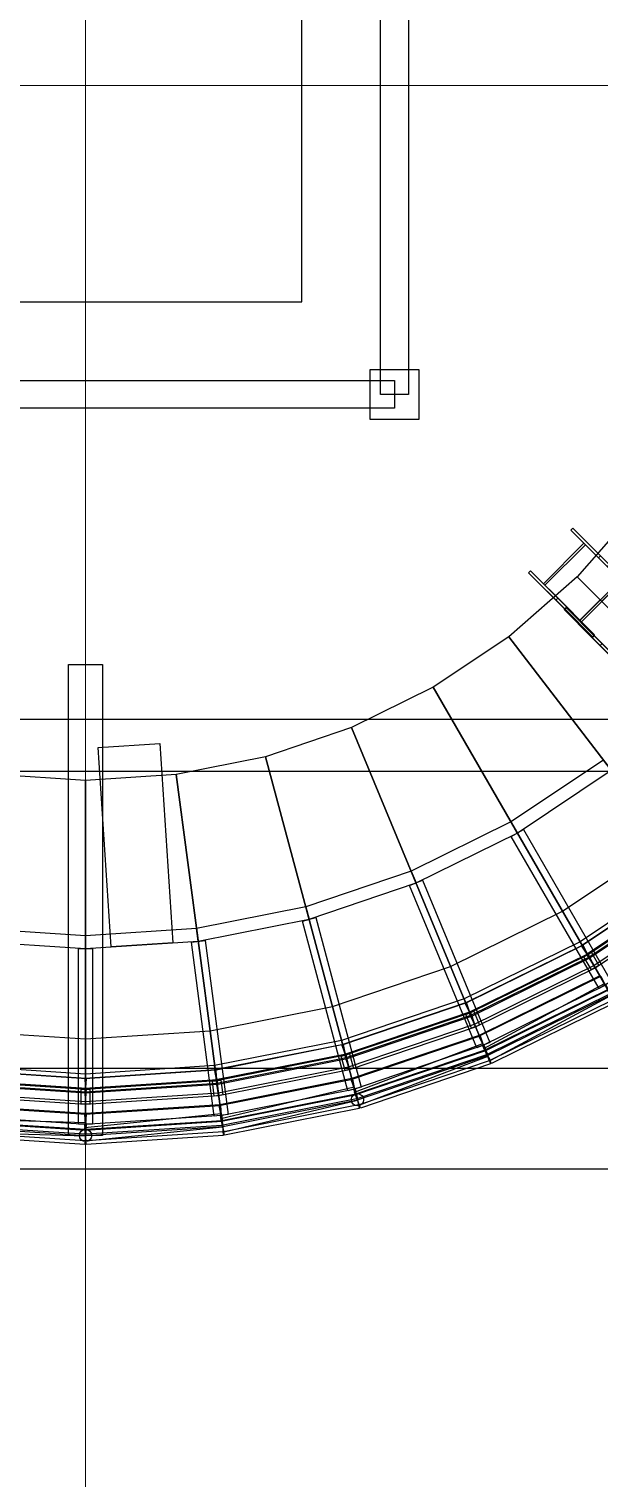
# Model space of a CAD drawing. Header units: millimetres. Extents: x -52000 to 48850, y -48850 to 51750.
# Drawn here: x -366 to 3324, y -9019 to 367 of the extents above; entities that cross this region are included whole.
import ezdxf

# ---------------------------------------------------------------- set-up
doc = ezdxf.new("R2010")
doc.units = ezdxf.units.MM
for name, color, linetype, lineweight in [('D-BMK-AXIS', 7, 'Continuous', 13), ('D-STR-CORE', 7, 'Continuous', 25), ('D-STR-DECK', 7, 'Continuous', 25), ('D-STR-STRC', 7, 'Continuous', 25)]:
    doc.layers.add(name, color=color, linetype=linetype, lineweight=lineweight)

msp = doc.modelspace()

# ---------------------------------------------------------------- linework, layer by layer
at = {"layer": 'D-BMK-AXIS'}
for p, q in [((0, -48000), (0, 48000)), ((-52000, 0), (43500, 0))]:
    msp.add_line(p, q, dxfattribs=at)
at = {"layer": 'D-STR-CORE'}
for points in [[(1910, -2000), (1910, 2000), (2090, 2000), (2090, -2000)], [(1910, -2000), (1910, 2000), (2090, 2000), (2090, -2000)], [(1910, -2000), (1910, 2000), (2090, 2000), (2090, -2000)], [(1910, -2000), (1910, 2000), (2090, 2000), (2090, -2000)], [(1910, -2000), (1910, 2000), (2090, 2000), (2090, -2000)], [(1910, -2000), (1910, 2000), (2090, 2000), (2090, -2000)], [(1910, -2000), (1910, 2000), (2090, 2000), (2090, -2000)], [(1910, -2000), (1910, 2000), (2090, 2000), (2090, -2000)], [(1910, -2000), (1910, 2000), (2090, 2000), (2090, -2000)], [(1910, -2000), (1910, 2000), (2090, 2000), (2090, -2000)], [(1910, -2000), (1910, 2000), (2090, 2000), (2090, -2000)], [(-1400, -1400), (1400, -1400), (1400, 1400), (-1400, 1400)], [(-1400, -1400), (1400, -1400), (1400, 1400), (-1400, 1400)], [(1840, -2160), (2160, -2160), (2160, -1840), (1840, -1840)], [(-2000, -1910), (2000, -1910), (2000, -2090), (-2000, -2090)], [(-2000, -1910), (2000, -1910), (2000, -2090), (-2000, -2090)], [(-2000, -1910), (2000, -1910), (2000, -2090), (-2000, -2090)], [(-2000, -1910), (2000, -1910), (2000, -2090), (-2000, -2090)], [(-2000, -1910), (2000, -1910), (2000, -2090), (-2000, -2090)], [(-2000, -1910), (2000, -1910), (2000, -2090), (-2000, -2090)], [(-2000, -1910), (2000, -1910), (2000, -2090), (-2000, -2090)], [(-2000, -1910), (2000, -1910), (2000, -2090), (-2000, -2090)], [(-2000, -1910), (2000, -1910), (2000, -2090), (-2000, -2090)], [(-2000, -1910), (2000, -1910), (2000, -2090), (-2000, -2090)], [(-2000, -1910), (2000, -1910), (2000, -2090), (-2000, -2090)]]:
    msp.add_lwpolyline(points, close=True, dxfattribs=at)
at = {"layer": 'D-STR-DECK'}
for points in [[(-882.4, -6702.2), (0, -6760), (882.4, -6702.2), (1749.6, -6529.7), (2586.9, -6245.4), (3380, -5854.3), (4115.2, -5363.1), (4780, -4780), (5363.1, -4115.2), (5854.3, -3380), (6245.4, -2586.9), (6529.7, -1749.6), (6702.2, -882.4), (6760, 0), (6702.2, 882.4)], [(-806, -6122.2), (0, -6175), (806, -6122.2), (1598.2, -5964.6), (2363.1, -5705), (3087.5, -5347.7), (3759.1, -4899), (4366.4, -4366.4), (4899, -3759.1), (5347.7, -3087.5), (5705, -2363.1), (5964.6, -1598.2), (6122.2, -806), (6175, 0), (6122.2, 806)]]:
    msp.add_lwpolyline(points, dxfattribs=at)
for points in [[(3182, -3182), (4808.3, -4808.3), (5394.8, -4139.6), (3570.1, -2739.4)], [(2739.4, -3570.1), (4139.6, -5394.8), (4808.3, -4808.3), (3182, -3182)], [(2250, -3897.1), (3400, -5889), (4139.6, -5394.8), (2739.4, -3570.1)], [(110, -3749), (110, -6800), (-110, -6800), (-110, -3749)], [(1722.1, -4157.5), (2602.2, -6282.4), (3400, -5889), (2250, -3897.1)], [(-4273.5, -4103.5), (4273.5, -4103.5), (4273.5, -4443.5), (-4273.5, -4443.5)], [(1164.7, -4346.7), (1760, -6568.3), (2602.2, -6282.4), (1722.1, -4157.5)], [(479.7, -4260.4), (564.4, -5553), (165.2, -5579.2), (80.5, -4286.5)], [(587.4, -4461.5), (887.6, -6741.8), (1760, -6568.3), (1164.7, -4346.7)], [(2795, -4841.1), (3403, -4434.8), (3351.9, -4368.3), (2753.1, -4768.5)], [(-587.4, -4461.5), (-887.6, -6741.8), (0, -6800), (0, -4500)], [(0, -4500), (0, -6800), (887.6, -6741.8), (587.4, -4461.5)], [(2139.2, -5164.5), (2795, -4841.1), (2753.1, -4768.5), (2107.1, -5087)], [(2834, -4818.6), (3402.7, -5803.7), (3324.8, -5848.7), (2756, -4863.6)], [(1446.8, -5399.5), (2139.2, -5164.5), (2107.1, -5087), (1425.1, -5318.5)], [(2180.8, -5147.3), (2616.1, -6198.2), (2532.9, -6232.6), (2097.6, -5181.7)], [(3250, -5629.2), (3956.9, -5156.8), (3897.6, -5079.4), (3201.3, -5544.7)], [(3250, -5629.2), (3956.9, -5156.8), (3918.1, -5098.6), (3211.1, -5571)], [(3258.6, -5644.1), (3967.4, -5170.5), (3920.2, -5099.8), (3211.4, -5573.4)], [(3290.1, -5698.7), (4005.8, -5220.5), (3958.6, -5149.8), (3242.9, -5628)], [(3298.8, -5713.6), (4016.3, -5234.1), (3956.1, -5155.6), (3249.3, -5627.9)], [(3298.8, -5713.6), (4016.3, -5234.1), (3956.1, -5155.6), (3249.3, -5627.9)], [(3298.8, -5713.6), (4016.3, -5234.1), (3976.8, -5175.1), (3259.3, -5654.5)], [(729.6, -5542.2), (1446.8, -5399.5), (1425.1, -5318.5), (718.7, -5459)], [(1490.3, -5387.9), (1784.7, -6486.6), (1697.7, -6509.9), (1403.3, -5411.2)], [(-729.6, -5542.2), (0, -5590), (0, -5506.1), (-718.7, -5459)], [(0, -5590), (729.6, -5542.2), (718.7, -5459), (0, -5506.1)], [(774.3, -5536.3), (922.7, -6664.1), (833.5, -6675.8), (685, -5548.1)], [(45, -5590), (45, -6727.5), (-45, -6727.5), (-45, -5590)], [(2487.4, -6005.2), (3250, -5629.2), (3201.3, -5544.7), (2450.1, -5915.1)], [(2494, -6021.1), (3258.6, -5644.1), (3221, -5567.9), (2456.4, -5944.9)], [(2487.4, -6005.2), (3250, -5629.2), (3219, -5566.4), (2456.5, -5942.4)], [(2518.2, -6079.4), (3290.1, -5698.7), (3252.5, -5622.4), (2480.6, -6003.1)], [(2524.8, -6095.3), (3298.8, -5713.6), (3249.3, -5627.9), (2486.9, -6003.9)], [(2524.8, -6095.3), (3298.8, -5713.6), (3249.3, -5627.9), (2486.9, -6003.9)], [(3274.2, -5615.2), (3323, -5699.6), (3274.5, -5727.6), (3225.8, -5643.2)], [(2524.8, -6095.3), (3298.8, -5713.6), (3267.3, -5649.9), (2493.3, -6031.6)], [(2545.8, -6157.1), (3335, -5767.9), (3392.5, -5884.5), (2603.3, -6273.7)], [(2586.9, -6245.4), (3380, -5854.3), (3329.3, -5766.5), (2548.1, -6151.7)], [(2578, -6235.8), (3358.6, -5814.7), (3401.4, -5893.9), (2620.7, -6315.1)], [(2570.6, -6217.2), (3367.5, -5824.2), (3425, -5940.8), (2628.1, -6333.7)], [(2586.8, -6251), (3384.5, -5857.6), (3415.5, -5920.4), (2617.7, -6313.8)], [(2586.8, -6251), (3384.5, -5857.6), (3415.5, -5920.4), (2617.7, -6313.8)], [(1682.3, -6278.5), (2487.4, -6005.2), (2450.1, -5915.1), (1657.1, -6184.3)], [(1686.8, -6295.2), (2494, -6021.1), (2466.7, -5940.6), (1659.5, -6214.7)], [(1682.3, -6278.5), (2487.4, -6005.2), (2464.9, -5938.9), (1659.8, -6212.2)], [(1703.1, -6356.1), (2518.2, -6079.4), (2490.8, -5998.9), (1675.8, -6275.6)], [(1707.6, -6372.7), (2524.8, -6095.3), (2486.9, -6003.9), (1681.9, -6277.1)], [(1707.6, -6372.7), (2524.8, -6095.3), (2486.9, -6003.9), (1681.9, -6277.1)], [(2513.3, -5994.5), (2550.6, -6084.6), (2498.9, -6106), (2461.6, -6015.9)], [(1707.6, -6372.7), (2524.8, -6095.3), (2501.9, -6028), (1684.7, -6305.4)], [(848.4, -6444.4), (1682.3, -6278.5), (1657.1, -6184.3), (835.7, -6347.7)], [(1720.3, -6436.7), (2553.6, -6153.8), (2595.4, -6277), (1762.1, -6559.8)], [(1749.6, -6529.7), (2586.9, -6245.4), (2548.1, -6151.7), (1723.4, -6431.7)], [(850.7, -6461.5), (1686.8, -6295.2), (1670.2, -6211.8), (834.1, -6378.1)], [(848.4, -6444.4), (1682.3, -6278.5), (1668.7, -6209.9), (834.8, -6375.7)], [(858.9, -6524), (1703.1, -6356.1), (1686.5, -6272.7), (842.3, -6440.6)], [(861.1, -6541.1), (1707.6, -6372.7), (1681.9, -6277.1), (848.2, -6442.9)], [(861.1, -6541.1), (1707.6, -6372.7), (1681.9, -6277.1), (848.2, -6442.9)], [(1709.4, -6271.3), (1734.6, -6365.4), (1680.5, -6379.9), (1655.3, -6285.8)], [(1737.1, -6499.5), (2578.5, -6213.9), (2620.3, -6337), (1778.9, -6622.6)], [(1742, -6519), (2570.9, -6203.4), (2603, -6287.5), (1774, -6603.1)], [(1748.7, -6535.2), (2591, -6249.2), (2613.5, -6315.5), (1771.2, -6601.4)], [(1748.7, -6535.2), (2591, -6249.2), (2613.5, -6315.5), (1771.2, -6601.4)], [(-850.7, -6461.5), (0, -6517.2), (5.6, -6432.4), (-845.1, -6376.7)], [(-848.4, -6444.4), (0, -6500), (0, -6402.5), (-835.7, -6347.7)], [(-848.4, -6444.4), (0, -6500), (4.6, -6430.1), (-843.8, -6374.5)], [(0, -6517.2), (850.7, -6461.5), (845.1, -6376.7), (-5.6, -6432.4)], [(0, -6500), (848.4, -6444.4), (843.8, -6374.5), (-4.6, -6430.1)], [(0, -6500), (848.4, -6444.4), (835.7, -6347.7), (0, -6402.5)], [(861.1, -6541.1), (1707.6, -6372.7), (1693.7, -6303), (847.3, -6471.4)], [(-861.1, -6541.1), (0, -6597.5), (0, -6498.5), (-848.2, -6442.9)], [(-861.1, -6541.1), (0, -6597.5), (0, -6498.5), (-848.2, -6442.9)], [(-861.1, -6541.1), (0, -6597.5), (4.6, -6526.6), (-856.5, -6470.2)], [(-858.9, -6524), (0, -6580.3), (5.6, -6495.4), (-853.3, -6439.2)], [(0, -6580.3), (858.9, -6524), (853.3, -6439.2), (-5.6, -6495.4)], [(0, -6597.5), (861.1, -6541.1), (856.5, -6470.2), (-4.6, -6526.6)], [(0, -6597.5), (861.1, -6541.1), (848.2, -6442.9), (0, -6498.5)], [(0, -6597.5), (861.1, -6541.1), (848.2, -6442.9), (0, -6498.5)], [(876.2, -6440.7), (888.9, -6537.4), (833.4, -6544.7), (820.7, -6448)], [(865.4, -6606.2), (1728.5, -6434.5), (1753.9, -6562), (890.8, -6733.7)], [(882.4, -6702.2), (1749.6, -6529.7), (1723.4, -6431.7), (869.1, -6601.6)], [(28, -6500), (28, -6597.5), (-28, -6597.5), (-28, -6500)], [(873.9, -6670.6), (1745.3, -6497.3), (1770.7, -6624.8), (899.3, -6798.1)], [(876.2, -6690.6), (1739.2, -6485.9), (1760, -6573.4), (897, -6778.2)], [(880.7, -6707.5), (1753.1, -6534), (1766.8, -6602.6), (894.4, -6776.2)], [(880.7, -6707.5), (1753.1, -6534), (1766.8, -6602.6), (894.4, -6776.2)], [(-882.4, -6702.2), (0, -6760), (0, -6658.6), (-869.1, -6601.6)], [(-873.9, -6605.1), (4.3, -6662.6), (-4.3, -6792.4), (-882.4, -6734.8)], [(-4.6, -6747.7), (877.8, -6657.4), (886.9, -6746.9), (4.6, -6837.3)], [(-4.3, -6662.6), (873.9, -6605.1), (882.4, -6734.8), (4.3, -6792.4)], [(0, -6760), (882.4, -6702.2), (869.1, -6601.6), (0, -6658.6)], [(-882.3, -6669.5), (4.3, -6727.6), (-4.3, -6857.4), (-890.9, -6799.3)], [(-885.3, -6706.9), (2.3, -6765.1), (-2.3, -6834.9), (-889.9, -6776.8)], [(-885.3, -6706.9), (2.3, -6765.1), (-2.3, -6834.9), (-889.9, -6776.8)], [(-885.3, -6689.4), (1.3, -6715), (-1.3, -6805), (-887.9, -6779.4)], [(-4.3, -6727.6), (882.3, -6669.5), (890.9, -6799.3), (4.3, -6857.4)], [(-2.3, -6765.1), (885.3, -6706.9), (889.9, -6776.8), (2.3, -6834.9)], [(-2.3, -6765.1), (885.3, -6706.9), (889.9, -6776.8), (2.3, -6834.9)]]:
    msp.add_lwpolyline(points, close=True, dxfattribs=at)
for centre in [(1760, -6568.3), (0, -6800)]:
    msp.add_circle(centre, 40, dxfattribs=at)
at = {"layer": 'D-STR-STRC'}
for points in [[(2867.3, -3154.7), (3045.3, -3332.7), (3058, -3319.9), (2974, -3235.9), (3235.9, -2974), (3319.9, -3058), (3332.7, -3045.3), (3154.7, -2867.3), (3142, -2880.1), (3226, -2964.1), (2964.1, -3226), (2880.1, -3142)], [(3391.2, -3103.9), (3378.5, -3116.6), (3142, -2880.1), (3154.7, -2867.3)], [(3378.5, -3116.6), (3462.5, -3200.6), (3226, -2964.1), (3142, -2880.1)], [(3569.2, -3281.8), (3391.2, -3103.9), (3154.7, -2867.3), (3332.7, -3045.3)], [(3462.5, -3200.6), (3200.6, -3462.5), (2964.1, -3226), (3226, -2964.1)], [(3210.5, -3472.4), (3472.4, -3210.5), (3235.9, -2974), (2974, -3235.9)], [(3472.4, -3210.5), (3556.4, -3294.5), (3319.9, -3058), (3235.9, -2974)], [(3556.4, -3294.5), (3569.2, -3281.8), (3332.7, -3045.3), (3319.9, -3058)], [(3116.6, -3378.5), (3103.9, -3391.2), (2867.3, -3154.7), (2880.1, -3142)], [(3103.9, -3391.2), (3281.8, -3569.2), (3045.3, -3332.7), (2867.3, -3154.7)], [(3200.6, -3462.5), (3116.6, -3378.5), (2880.1, -3142), (2964.1, -3226)], [(3097.4, -3392.7), (3280.3, -3575.6), (3293, -3562.9), (3206.5, -3476.4), (3476.4, -3206.5), (3562.9, -3293), (3575.6, -3280.3), (3392.7, -3097.4), (3380, -3110.2), (3466.5, -3196.7), (3196.7, -3466.5), (3110.2, -3380)], [(3103.9, -3391.2), (3281.8, -3569.2), (3294.5, -3556.4), (3210.5, -3472.4), (3472.4, -3210.5), (3556.4, -3294.5), (3569.2, -3281.8), (3391.2, -3103.9), (3378.5, -3116.6), (3462.5, -3200.6), (3200.6, -3462.5), (3116.6, -3378.5)], [(3294.5, -3556.4), (3210.5, -3472.4), (2974, -3235.9), (3058, -3319.9)], [(3700.9, -3431), (3431, -3700.9), (3196.7, -3466.5), (3466.5, -3196.7)], [(3440.9, -3710.8), (3710.8, -3440.9), (3476.4, -3206.5), (3206.5, -3476.4)], [(3281.8, -3569.2), (3294.5, -3556.4), (3058, -3319.9), (3045.3, -3332.7)], [(3344.5, -3614.4), (3331.8, -3627.1), (3097.4, -3392.7), (3110.2, -3380)], [(3331.8, -3627.1), (3514.7, -3810), (3280.3, -3575.6), (3097.4, -3392.7)], [(3431, -3700.9), (3344.5, -3614.4), (3110.2, -3380), (3196.7, -3466.5)], [(3527.4, -3797.3), (3440.9, -3710.8), (3206.5, -3476.4), (3293, -3562.9)], [(3514.7, -3810), (3527.4, -3797.3), (3293, -3562.9), (3280.3, -3575.6)], [(-7015.3, -7015.3), (7015.3, -7015.3), (7015.3, -6365.3), (-7015.3, -6365.3)]]:
    msp.add_lwpolyline(points, close=True, dxfattribs=at)

doc.saveas('drawing.dxf')
